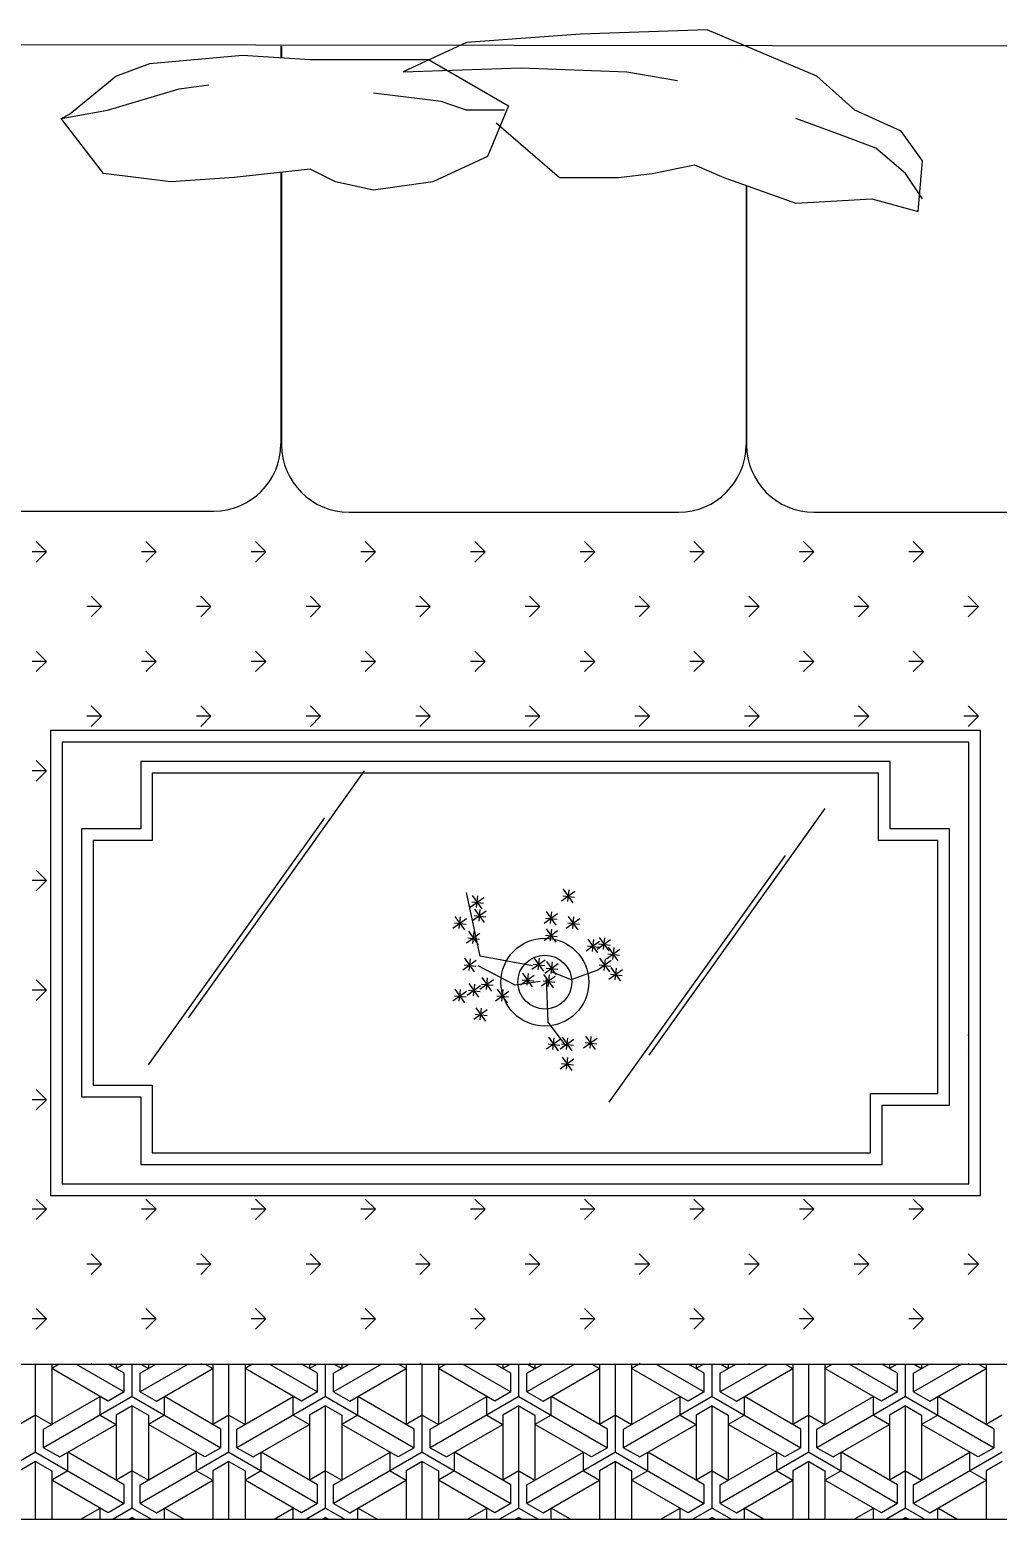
# Model space of a CAD drawing. Header units: millimetres. Extents: x -30782 to 40110, y 35885 to 73818.
# Drawn here: x 1928 to 3177, y 64124 to 66046 of the extents above; entities that cross this region are included whole.
import ezdxf

# ---------------------------------------------------------------- set-up
doc = ezdxf.new("R2010")
doc.units = ezdxf.units.MM

# ---------------------------------------------------------------- blocks, each defined once
blk = doc.blocks.new('A$C393F390B')
for p, q in [((1089.9, 1903.2), (2770.4, 1901)), ((1869.5, 1905.7), (1787.8, 1867.6)), ((2016.6, 1916.6), (1869.5, 1905.7)), ((2180, 1922.1), (2016.6, 1916.6)), ((2321.6, 1862.1), (2180, 1922.1)), ((1461, 1878.5), (1580.8, 1889.4)), ((1580.8, 1889.4), (1668, 1883.9)), ((1630.3, 1900.9), (1630.3, 1886.3)), ((1631.1, 1900.9), (1631.1, 1886.2)), ((1668, 1883.9), (1820.5, 1883.9)), ((1820.5, 1883.9), (1885.9, 1845.8)), ((2230.3, 1900.9), (2230.3, 1900.8)), ((1417.4, 1862.1), (1461, 1878.5)), ((1787.8, 1867.6), (1940.3, 1873)), ((1940.3, 1873), (2076.5, 1867.6)), ((2076.5, 1867.6), (2141.9, 1856.7)), ((2219.9, 1880), (2219.9, 1879.9)), ((1357.5, 1813), (1417.4, 1862.1)), ((1406.5, 1818.5), (1499.1, 1845.8)), ((1499.1, 1845.8), (1537.3, 1851.2)), ((1885.9, 1845.8), (1924, 1823.9)), ((2370.6, 1818.5), (2321.6, 1862.1)), ((1836.8, 1829.4), (1749.7, 1840.3)), ((1869.5, 1818.5), (1836.8, 1829.4)), ((1346.6, 1807.6), (1406.5, 1818.5)), ((1346.6, 1807.6), (1357.5, 1813)), ((1401.1, 1736.7), (1346.6, 1807.6)), ((1918.5, 1818.5), (1869.5, 1818.5)), ((1924, 1823.9), (1896.8, 1758.5)), ((2354.3, 1785.8), (2294.4, 1807.6)), ((2430.6, 1791.2), (2370.6, 1818.5)), ((1907.7, 1802.1), (1989.4, 1731.3)), ((2457.8, 1753.1), (2430.6, 1791.2)), ((2397.9, 1769.4), (2354.3, 1785.8)), ((2436, 1736.7), (2397.9, 1769.4)), ((1896.8, 1758.5), (1826, 1725.8)), ((2452.4, 1687.6), (2457.8, 1753.1)), ((1488.2, 1725.8), (1401.1, 1736.7)), ((1569.9, 1731.3), (1488.2, 1725.8)), ((1668, 1742.2), (1569.9, 1731.3)), ((1630.3, 1738), (1630.3, 1387.9)), ((1631.1, 1738), (1631.1, 1386.6)), ((1700.7, 1725.8), (1668, 1742.2)), ((1989.4, 1731.3), (2065.6, 1731.3)), ((2065.6, 1731.3), (2109.2, 1736.7)), ((2109.2, 1736.7), (2163.7, 1747.6)), ((2163.7, 1747.6), (2201.8, 1731.3)), ((2201.8, 1731.3), (2294.4, 1698.5)), ((2457.8, 1704), (2436, 1736.7)), ((1749.7, 1714.9), (1700.7, 1725.8)), ((1826, 1725.8), (1749.7, 1714.9)), ((2230.3, 1721.2), (2230.3, 1386.6)), ((2230.9, 1721), (2230.9, 1386.6)), ((2294.4, 1698.5), (2392.4, 1704)), ((2392.4, 1704), (2452.4, 1687.6)), ((1117.3, 1300.9), (1543.3, 1300.9)), ((1718.1, 1299.6), (2143.3, 1299.6)), ((2317.9, 1299.6), (2743.3, 1299.6)), ((1327.9, 1248.4), (1314.6, 1261.7)), ((1469.3, 1248.4), (1456, 1261.7)), ((1610.7, 1248.4), (1597.5, 1261.7)), ((1752.1, 1248.4), (1738.9, 1261.7)), ((1893.6, 1248.4), (1880.3, 1261.7)), ((2035, 1248.4), (2021.7, 1261.7)), ((2176.4, 1248.4), (2163.1, 1261.7)), ((2317.8, 1248.4), (2304.6, 1261.7)), ((2459.2, 1248.4), (2446, 1261.7)), ((1327.9, 1248.4), (1309.1, 1248.4)), ((1327.9, 1248.4), (1314.6, 1235.2)), ((1469.3, 1248.4), (1450.5, 1248.4)), ((1469.3, 1248.4), (1456, 1235.2)), ((1610.7, 1248.4), (1592, 1248.4)), ((1610.7, 1248.4), (1597.5, 1235.2)), ((1752.1, 1248.4), (1733.4, 1248.4)), ((1752.1, 1248.4), (1738.9, 1235.2)), ((1893.6, 1248.4), (1874.8, 1248.4)), ((1893.6, 1248.4), (1880.3, 1235.2)), ((2035, 1248.4), (2016.2, 1248.4)), ((2035, 1248.4), (2021.7, 1235.2)), ((2176.4, 1248.4), (2157.6, 1248.4)), ((2176.4, 1248.4), (2163.1, 1235.2)), ((2317.8, 1248.4), (2299.1, 1248.4)), ((2317.8, 1248.4), (2304.6, 1235.2)), ((2459.2, 1248.4), (2440.5, 1248.4)), ((2459.2, 1248.4), (2446, 1235.2)), ((1398.6, 1177.7), (1379.8, 1177.7)), ((1398.6, 1177.7), (1385.3, 1191)), ((1398.6, 1177.7), (1385.3, 1164.5)), ((1540, 1177.7), (1521.3, 1177.7)), ((1540, 1177.7), (1526.7, 1191)), ((1540, 1177.7), (1526.7, 1164.5)), ((1681.4, 1177.7), (1662.7, 1177.7)), ((1681.4, 1177.7), (1668.2, 1191)), ((1681.4, 1177.7), (1668.2, 1164.5)), ((1822.8, 1177.7), (1804.1, 1177.7)), ((1822.8, 1177.7), (1809.6, 1191)), ((1822.8, 1177.7), (1809.6, 1164.5)), ((1964.3, 1177.7), (1945.5, 1177.7)), ((1964.3, 1177.7), (1951, 1191)), ((1964.3, 1177.7), (1951, 1164.5)), ((2105.7, 1177.7), (2086.9, 1177.7)), ((2105.7, 1177.7), (2092.4, 1191)), ((2105.7, 1177.7), (2092.4, 1164.5)), ((2247.1, 1177.7), (2228.4, 1177.7)), ((2247.1, 1177.7), (2233.9, 1191)), ((2247.1, 1177.7), (2233.9, 1164.5)), ((2388.5, 1177.7), (2369.8, 1177.7)), ((2388.5, 1177.7), (2375.3, 1191)), ((2388.5, 1177.7), (2375.3, 1164.5)), ((2530, 1177.7), (2511.2, 1177.7)), ((2530, 1177.7), (2516.7, 1191)), ((2530, 1177.7), (2516.7, 1164.5)), ((1327.9, 1107), (1314.6, 1120.3)), ((1469.3, 1107), (1456, 1120.3)), ((1610.7, 1107), (1597.5, 1120.3)), ((1752.1, 1107), (1738.9, 1120.3)), ((1893.6, 1107), (1880.3, 1120.3)), ((2035, 1107), (2021.7, 1120.3)), ((2176.4, 1107), (2163.1, 1120.3)), ((2317.8, 1107), (2304.6, 1120.3)), ((2459.2, 1107), (2446, 1120.3)), ((1327.9, 1107), (1309.1, 1107)), ((1327.9, 1107), (1314.6, 1093.8)), ((1469.3, 1107), (1450.5, 1107)), ((1469.3, 1107), (1456, 1093.8)), ((1610.7, 1107), (1592, 1107)), ((1610.7, 1107), (1597.5, 1093.8)), ((1752.1, 1107), (1733.4, 1107)), ((1752.1, 1107), (1738.9, 1093.8)), ((1893.6, 1107), (1874.8, 1107)), ((1893.6, 1107), (1880.3, 1093.8)), ((2035, 1107), (2016.2, 1107)), ((2035, 1107), (2021.7, 1093.8)), ((2176.4, 1107), (2157.6, 1107)), ((2176.4, 1107), (2163.1, 1093.8)), ((2317.8, 1107), (2299.1, 1107)), ((2317.8, 1107), (2304.6, 1093.8)), ((2459.2, 1107), (2440.5, 1107)), ((2459.2, 1107), (2446, 1093.8)), ((1398.6, 1036.3), (1385.3, 1049.6)), ((1540, 1036.3), (1526.7, 1049.6)), ((1681.4, 1036.3), (1668.2, 1049.6)), ((1822.8, 1036.3), (1809.6, 1049.6)), ((1964.3, 1036.3), (1951, 1049.6)), ((2105.7, 1036.3), (2092.4, 1049.6)), ((2247.1, 1036.3), (2233.9, 1049.6)), ((2388.5, 1036.3), (2375.3, 1049.6)), ((2530, 1036.3), (2516.7, 1049.6)), ((1398.6, 1036.3), (1379.8, 1036.3)), ((1398.6, 1036.3), (1385.3, 1023.1)), ((1540, 1036.3), (1521.3, 1036.3)), ((1540, 1036.3), (1526.7, 1023.1)), ((1681.4, 1036.3), (1662.7, 1036.3)), ((1681.4, 1036.3), (1668.2, 1023.1)), ((1822.8, 1036.3), (1804.1, 1036.3)), ((1822.8, 1036.3), (1809.6, 1023.1)), ((1964.3, 1036.3), (1945.5, 1036.3)), ((1964.3, 1036.3), (1951, 1023.1)), ((2105.7, 1036.3), (2086.9, 1036.3)), ((2105.7, 1036.3), (2092.4, 1023.1)), ((2247.1, 1036.3), (2228.4, 1036.3)), ((2247.1, 1036.3), (2233.9, 1023.1)), ((2388.5, 1036.3), (2369.8, 1036.3)), ((2388.5, 1036.3), (2375.3, 1023.1)), ((2530, 1036.3), (2511.2, 1036.3)), ((2530, 1036.3), (2516.7, 1023.1)), ((2532.8, 1017.9), (1332.8, 1017.9)), ((1332.8, 1017.9), (1332.8, 417.9)), ((2517.8, 1002.9), (1347.8, 1002.9)), ((1347.8, 1002.9), (1347.8, 432.9)), ((2517.8, 432.9), (2517.8, 1002.9)), ((2532.8, 417.9), (2532.8, 1017.9)), ((1327.9, 965.6), (1309.1, 965.6)), ((1327.9, 965.6), (1314.6, 978.9)), ((1327.9, 965.6), (1314.6, 952.3)), ((2416.3, 977.9), (1449.3, 977.9)), ((1449.3, 977.9), (1449.3, 890.9)), ((2401.3, 962.9), (1464.3, 962.9)), ((1464.3, 962.9), (1464.3, 875.9)), ((1510.8, 647.2), (1738.2, 965.9)), ((2401.3, 875.9), (2401.3, 962.9)), ((2416.3, 890.9), (2416.3, 977.9)), ((1459.3, 586.5), (1686.7, 905.2)), ((2105.1, 598.7), (2332.5, 917.3)), ((1449.3, 890.9), (1372.8, 890.9)), ((1372.8, 890.9), (1372.8, 544.9)), ((2492.8, 890.9), (2416.3, 890.9)), ((2492.8, 534.4), (2492.8, 890.9)), ((1464.3, 875.9), (1387.8, 875.9)), ((1387.8, 875.9), (1387.8, 559.9)), ((2477.8, 875.9), (2401.3, 875.9)), ((2477.8, 549.4), (2477.8, 875.9)), ((2053.6, 538), (2281, 856.6)), ((1327.9, 824.2), (1314.6, 837.4)), ((1327.9, 824.2), (1309.1, 824.2)), ((1327.9, 824.2), (1314.6, 810.9)), ((1887.3, 726.5), (1869.8, 808.9)), ((1992, 797.9), (2009.5, 810.4)), ((1994.5, 812.9), (2007, 795.4)), ((2000.3, 797.3), (2001.9, 812.4)), ((1874.3, 790), (1891.8, 802.5)), ((1876.3, 796.5), (1891.4, 794.9)), ((1876.8, 805), (1889.3, 787.5)), ((1882.6, 789.3), (1884.2, 804.4)), ((1994, 804.4), (2009.1, 802.8)), ((1852, 762.9), (1869.5, 775.4)), ((1854, 769.4), (1869.1, 767.8)), ((1854.5, 777.9), (1867, 760.4)), ((1860.3, 762.2), (1861.9, 777.4)), ((1877.5, 772.4), (1894.9, 784.9)), ((1879.4, 779), (1894.5, 777.4)), ((1880, 787.4), (1892.4, 769.9)), ((1885.8, 771.8), (1887.4, 786.9)), ((1969.7, 769.3), (1987.2, 781.8)), ((1971.7, 775.8), (1986.8, 774.2)), ((1972.2, 784.3), (1984.7, 766.8)), ((1978.1, 768.6), (1979.7, 783.7)), ((1998.4, 762.9), (2015.8, 775.4)), ((2000.3, 769.4), (2015.4, 767.8)), ((2000.9, 777.9), (2013.3, 760.4)), ((2006.7, 762.2), (2008.3, 777.4)), ((1869.5, 743.8), (1887, 756.3)), ((1871.5, 750.3), (1886.6, 748.7)), ((1872, 758.8), (1884.5, 741.3)), ((1877.8, 743.1), (1879.4, 758.3)), ((1969.7, 747), (1987.2, 759.5)), ((1971.7, 753.5), (1986.8, 751.9)), ((1972.2, 762), (1984.7, 744.5)), ((1978.1, 746.3), (1979.7, 761.4)), ((2040.6, 750.8), (2053.1, 733.3)), ((2046.5, 735.2), (2048.1, 750.3)), ((2023.8, 733.4), (2041.3, 745.9)), ((2025.8, 740), (2040.9, 738.4)), ((2026.3, 748.4), (2038.8, 730.9)), ((2032.1, 732.8), (2033.7, 747.9)), ((2038.1, 735.8), (2055.6, 748.3)), ((2040.1, 742.3), (2055.2, 740.7)), ((2050.1, 723.1), (2067.5, 735.6)), ((2052.6, 738.1), (2065, 720.6)), ((2058.4, 722.4), (2060, 737.6)), ((1864.7, 708.8), (1882.2, 721.3)), ((1866.7, 715.3), (1881.8, 713.7)), ((1867.2, 723.8), (1879.7, 706.3)), ((1873.1, 708.1), (1874.7, 723.2)), ((1932.2, 689), (1884.8, 714)), ((1954.7, 714), (1887.3, 726.5)), ((1953.8, 709.6), (1971.3, 722)), ((1955.8, 716.1), (1970.9, 714.5)), ((1956.3, 724.5), (1968.8, 707.1)), ((1962.2, 708.9), (1963.7, 724)), ((1970.5, 704.8), (1988, 717.3)), ((1972.5, 711.3), (1987.6, 709.7)), ((1973, 719.8), (1985.5, 702.3)), ((1978.9, 704.1), (1980.4, 719.3)), ((2038.9, 708.8), (2056.4, 721.3)), ((2040.9, 715.3), (2056, 713.7)), ((2041.4, 723.8), (2053.9, 706.3)), ((2047.3, 708.1), (2048.9, 723.2)), ((2052, 729.6), (2067.1, 728)), ((2055.7, 711.8), (2068.2, 694.3)), ((2061.6, 696.2), (2063.2, 711.3)), ((1327.9, 682.8), (1314.6, 696)), ((1887, 684.1), (1904.5, 696.6)), ((1889.5, 699.1), (1902, 681.6)), ((1895.3, 683.4), (1896.9, 698.6)), ((1964.7, 694), (1932.2, 689)), ((1939.5, 689.7), (1957, 702.1)), ((1941.5, 696.2), (1956.6, 694.6)), ((1942, 704.6), (1954.5, 687.2)), ((1947.8, 689), (1949.4, 704.1)), ((1966.5, 688.1), (1984, 700.6)), ((1968.5, 694.6), (1983.6, 693)), ((1969, 703.1), (1981.5, 685.6)), ((1972.2, 699), (1974.7, 641.6)), ((1974.9, 687.4), (1976.5, 702.5)), ((1979.7, 706.5), (2004.6, 696.5)), ((2004.6, 696.5), (2039.6, 709)), ((2053.2, 696.8), (2070.7, 709.3)), ((2055.2, 703.3), (2070.3, 701.7)), ((1327.9, 682.8), (1309.1, 682.8)), ((1327.9, 682.8), (1314.6, 669.5)), ((1852, 669), (1869.5, 681.5)), ((1854, 675.5), (1869.1, 673.9)), ((1854.5, 683.9), (1867, 666.5)), ((1860.3, 668.3), (1861.9, 683.4)), ((1870.3, 676.1), (1887.8, 688.6)), ((1872.3, 682.6), (1887.4, 681)), ((1872.8, 691.1), (1885.3, 673.6)), ((1878.6, 675.5), (1880.2, 690.6)), ((1889, 690.6), (1904.1, 689)), ((1906.9, 669), (1924.4, 681.5)), ((1908.9, 675.5), (1924, 673.9)), ((1909.4, 683.9), (1921.9, 666.5)), ((1915.2, 668.3), (1916.8, 683.4)), ((1879.1, 645.1), (1896.5, 657.6)), ((1881.6, 660.1), (1894, 642.6)), ((1887.4, 644.4), (1889, 659.5)), ((1881, 651.6), (1896.1, 650)), ((1974.7, 641.6), (1997.1, 611.6)), ((1972.9, 606.9), (1990.4, 619.4)), ((1975.4, 621.9), (1987.9, 604.4)), ((1981.2, 606.2), (1982.8, 621.3)), ((1990.4, 606.9), (2007.9, 619.4)), ((1992.9, 621.9), (2005.4, 604.4)), ((1998.7, 606.2), (2000.3, 621.3)), ((2020.6, 608.5), (2038.1, 620.9)), ((2023.1, 623.4), (2035.6, 606)), ((2029, 607.8), (2030.6, 622.9)), ((2517.8, 624.2), (2516.7, 625.3)), ((1974.9, 613.4), (1990, 611.8)), ((1992.4, 613.4), (2007.5, 611.8)), ((1992.9, 596.4), (2005.4, 578.9)), ((1998.7, 580.7), (2000.3, 595.9)), ((2022.6, 615), (2037.7, 613.4)), ((2517.8, 599.9), (2516.7, 598.8)), ((1990.4, 581.4), (2007.9, 593.9)), ((1992.4, 587.9), (2007.5, 586.3)), ((1387.8, 559.9), (1464.3, 559.9)), ((1464.3, 559.9), (1464.3, 472.9)), ((1327.9, 541.3), (1309.1, 541.3)), ((1327.9, 541.3), (1314.6, 554.6)), ((1327.9, 541.3), (1314.6, 528.1)), ((1372.8, 544.9), (1449.3, 544.9)), ((1449.3, 544.9), (1449.3, 457.9)), ((2390.7, 549.4), (2477.8, 549.4)), ((2390.7, 472.9), (2390.7, 549.4)), ((2405.7, 534.4), (2492.8, 534.4)), ((2405.7, 457.9), (2405.7, 534.4)), ((1464.3, 472.9), (2390.7, 472.9)), ((1449.3, 457.9), (2405.7, 457.9)), ((1347.8, 432.9), (2517.8, 432.9)), ((1327.9, 399.9), (1314.6, 413.2)), ((1332.8, 417.9), (2532.8, 417.9)), ((1469.3, 399.9), (1456, 413.2)), ((1610.7, 399.9), (1597.5, 413.2)), ((1752.1, 399.9), (1738.9, 413.2)), ((1893.6, 399.9), (1880.3, 413.2)), ((2035, 399.9), (2021.7, 413.2)), ((2176.4, 399.9), (2163.1, 413.2)), ((2317.8, 399.9), (2304.6, 413.2)), ((2459.2, 399.9), (2446, 413.2)), ((1327.9, 399.9), (1309.1, 399.9)), ((1327.9, 399.9), (1314.6, 386.7)), ((1469.3, 399.9), (1450.5, 399.9)), ((1469.3, 399.9), (1456, 386.7)), ((1610.7, 399.9), (1592, 399.9)), ((1610.7, 399.9), (1597.5, 386.7)), ((1752.1, 399.9), (1733.4, 399.9)), ((1752.1, 399.9), (1738.9, 386.7)), ((1893.6, 399.9), (1874.8, 399.9)), ((1893.6, 399.9), (1880.3, 386.7)), ((2035, 399.9), (2016.2, 399.9)), ((2035, 399.9), (2021.7, 386.7)), ((2176.4, 399.9), (2157.6, 399.9)), ((2176.4, 399.9), (2163.1, 386.7)), ((2317.8, 399.9), (2299.1, 399.9)), ((2317.8, 399.9), (2304.6, 386.7)), ((2459.2, 399.9), (2440.5, 399.9)), ((2459.2, 399.9), (2446, 386.7)), ((1398.6, 329.2), (1379.8, 329.2)), ((1398.6, 329.2), (1385.3, 342.5)), ((1398.6, 329.2), (1385.3, 315.9)), ((1540, 329.2), (1521.3, 329.2)), ((1540, 329.2), (1526.7, 342.5)), ((1540, 329.2), (1526.7, 315.9)), ((1681.4, 329.2), (1662.7, 329.2)), ((1681.4, 329.2), (1668.2, 342.5)), ((1681.4, 329.2), (1668.2, 315.9)), ((1822.8, 329.2), (1804.1, 329.2)), ((1822.8, 329.2), (1809.6, 342.5)), ((1822.8, 329.2), (1809.6, 315.9)), ((1964.3, 329.2), (1945.5, 329.2)), ((1964.3, 329.2), (1951, 342.5)), ((1964.3, 329.2), (1951, 315.9)), ((2105.7, 329.2), (2086.9, 329.2)), ((2105.7, 329.2), (2092.4, 342.5)), ((2105.7, 329.2), (2092.4, 315.9)), ((2247.1, 329.2), (2228.4, 329.2)), ((2247.1, 329.2), (2233.9, 342.5)), ((2247.1, 329.2), (2233.9, 315.9)), ((2388.5, 329.2), (2369.8, 329.2)), ((2388.5, 329.2), (2375.3, 342.5)), ((2388.5, 329.2), (2375.3, 315.9)), ((2530, 329.2), (2511.2, 329.2)), ((2530, 329.2), (2516.7, 342.5)), ((2530, 329.2), (2516.7, 315.9)), ((1327.9, 258.5), (1314.6, 271.8)), ((1469.3, 258.5), (1456, 271.8)), ((1610.7, 258.5), (1597.5, 271.8)), ((1752.1, 258.5), (1738.9, 271.8)), ((1893.6, 258.5), (1880.3, 271.8)), ((2035, 258.5), (2021.7, 271.8)), ((2176.4, 258.5), (2163.1, 271.8)), ((2317.8, 258.5), (2304.6, 271.8)), ((2459.2, 258.5), (2446, 271.8)), ((1327.9, 258.5), (1309.1, 258.5)), ((1327.9, 258.5), (1314.6, 245.2)), ((1469.3, 258.5), (1450.5, 258.5)), ((1469.3, 258.5), (1456, 245.2)), ((1610.7, 258.5), (1592, 258.5)), ((1610.7, 258.5), (1597.5, 245.2)), ((1752.1, 258.5), (1733.4, 258.5)), ((1752.1, 258.5), (1738.9, 245.2)), ((1893.6, 258.5), (1874.8, 258.5)), ((1893.6, 258.5), (1880.3, 245.2)), ((2035, 258.5), (2016.2, 258.5)), ((2035, 258.5), (2021.7, 245.2)), ((2176.4, 258.5), (2157.6, 258.5)), ((2176.4, 258.5), (2163.1, 245.2)), ((2317.8, 258.5), (2299.1, 258.5)), ((2317.8, 258.5), (2304.6, 245.2)), ((2459.2, 258.5), (2440.5, 258.5)), ((2459.2, 258.5), (2446, 245.2)), ((694.7, 200), (3155.4, 200)), ((1313.7, 86.3), (1313.7, 200)), ((1334.5, 200), (1334.5, 122.3)), ((1344.3, 200), (1334.5, 194.3)), ((1407.2, 152.3), (1334.5, 194.3)), ((1366.2, 200), (1428, 164.3)), ((1386.4, 200), (1385.3, 201)), ((1428, 188.3), (1407.8, 200)), ((1417.6, 200), (1417.6, 194.3)), ((1427.5, 200), (1417.6, 194.3)), ((1438.4, 158.3), (1438.4, 200)), ((1448.8, 188.3), (1469, 200)), ((1510.6, 200), (1448.8, 164.3)), ((1449.3, 200), (1459.2, 194.3)), ((1459.2, 200), (1459.2, 194.3)), ((1469.6, 152.3), (1542.3, 194.3)), ((1527.8, 200), (1526.7, 201)), ((1532.5, 200), (1542.3, 194.3)), ((1542.3, 200), (1542.3, 122.3)), ((1563.1, 86.3), (1563.1, 200)), ((1583.9, 200), (1583.9, 122.3)), ((1593.7, 200), (1583.9, 194.3)), ((1656.6, 152.3), (1583.9, 194.3)), ((1615.6, 200), (1677.4, 164.3)), ((1677.4, 188.3), (1657.2, 200)), ((1667, 200), (1667, 194.3)), ((1676.9, 200), (1667, 194.3)), ((1669.2, 200), (1668.2, 201)), ((1687.8, 158.3), (1687.8, 200)), ((1698.2, 188.3), (1718.4, 200)), ((1760, 200), (1698.2, 164.3)), ((1698.8, 200), (1708.6, 194.3)), ((1708.6, 200), (1708.6, 194.3)), ((1719, 152.3), (1791.7, 194.3)), ((1781.9, 200), (1791.7, 194.3)), ((1791.7, 200), (1791.7, 122.3)), ((1810.6, 200), (1809.6, 201)), ((1812.5, 86.3), (1812.5, 200)), ((1833.3, 200), (1833.3, 122.3)), ((1843.1, 200), (1833.3, 194.3)), ((1906.1, 152.3), (1833.3, 194.3)), ((1865, 200), (1926.8, 164.3)), ((1926.8, 188.3), (1906.6, 200)), ((1916.4, 200), (1916.4, 194.3)), ((1926.3, 200), (1916.4, 194.3)), ((1937.2, 158.3), (1937.2, 200)), ((1947.6, 188.3), (1967.9, 200)), ((2009.4, 200), (1947.6, 164.3)), ((1948.2, 200), (1958, 194.3)), ((1952, 200), (1951, 201)), ((1958, 200), (1958, 194.3)), ((1968.4, 152.3), (2041.2, 194.3)), ((2031.3, 200), (2041.2, 194.3)), ((2041.2, 200), (2041.2, 122.3)), ((2061.9, 86.3), (2061.9, 200)), ((2082.7, 200), (2082.7, 122.3)), ((2092.6, 200), (2082.7, 194.3)), ((2155.5, 152.3), (2082.7, 194.3)), ((2093.5, 200), (2092.4, 201)), ((2114.5, 200), (2176.3, 164.3)), ((2176.3, 188.3), (2156, 200)), ((2165.9, 200), (2165.9, 194.3)), ((2175.7, 200), (2165.9, 194.3)), ((2186.6, 158.3), (2186.6, 200)), ((2197, 188.3), (2217.3, 200)), ((2258.8, 200), (2197, 164.3)), ((2197.6, 200), (2207.4, 194.3)), ((2207.4, 200), (2207.4, 194.3)), ((2217.8, 152.3), (2290.6, 194.3)), ((2234.9, 200), (2233.9, 201)), ((2280.7, 200), (2290.6, 194.3)), ((2290.6, 200), (2290.6, 122.3)), ((2311.4, 86.3), (2311.4, 200)), ((2332.1, 200), (2332.1, 122.3)), ((2342, 200), (2332.1, 194.3)), ((2404.9, 152.3), (2332.1, 194.3)), ((2363.9, 200), (2425.7, 164.3)), ((2376.3, 200), (2375.3, 201)), ((2425.7, 188.3), (2405.4, 200)), ((2415.3, 200), (2415.3, 194.3)), ((2425.1, 200), (2415.3, 194.3)), ((2436.1, 158.3), (2436.1, 200)), ((2446.5, 188.3), (2466.7, 200)), ((2508.3, 200), (2446.5, 164.3)), ((2447, 200), (2456.8, 194.3)), ((2456.8, 200), (2456.8, 194.3)), ((2467.2, 152.3), (2540, 194.3)), ((2517.7, 200), (2516.7, 201)), ((2530.1, 200), (2540, 194.3)), ((2540, 200), (2540, 122.3)), ((1428, 164.3), (1428, 188.3)), ((1448.8, 164.3), (1448.8, 188.3)), ((1677.4, 164.3), (1677.4, 188.3)), ((1698.2, 164.3), (1698.2, 188.3)), ((1926.8, 164.3), (1926.8, 188.3)), ((1947.6, 164.3), (1947.6, 188.3)), ((2176.3, 164.3), (2176.3, 188.3)), ((2197, 164.3), (2197, 188.3)), ((2425.7, 164.3), (2425.7, 188.3)), ((2446.5, 164.3), (2446.5, 188.3)), ((1324.1, 116.3), (1396.8, 158.3)), ((1438.4, 158.3), (1324.1, 92.3)), ((1396.8, 134.3), (1396.8, 158.3)), ((1428, 164.3), (1407.2, 152.3)), ((1438.4, 158.3), (1552.7, 92.3)), ((1448.8, 164.3), (1469.6, 152.3)), ((1552.7, 116.3), (1480, 158.3)), ((1480, 134.3), (1480, 158.3)), ((1573.5, 116.3), (1646.2, 158.3)), ((1687.8, 158.3), (1573.5, 92.3)), ((1646.2, 134.3), (1646.2, 158.3)), ((1677.4, 164.3), (1656.6, 152.3)), ((1687.8, 158.3), (1802.1, 92.3)), ((1698.2, 164.3), (1719, 152.3)), ((1802.1, 116.3), (1729.4, 158.3)), ((1729.4, 134.3), (1729.4, 158.3)), ((1822.9, 116.3), (1895.7, 158.3)), ((1937.2, 158.3), (1822.9, 92.3)), ((1895.7, 134.3), (1895.7, 158.3)), ((1926.8, 164.3), (1906.1, 152.3)), ((1937.2, 158.3), (2051.5, 92.3)), ((1947.6, 164.3), (1968.4, 152.3)), ((2051.5, 116.3), (1978.8, 158.3)), ((1978.8, 134.3), (1978.8, 158.3)), ((2072.3, 116.3), (2145.1, 158.3)), ((2186.6, 158.3), (2072.3, 92.3)), ((2145.1, 134.3), (2145.1, 158.3)), ((2176.3, 164.3), (2155.5, 152.3)), ((2186.6, 158.3), (2301, 92.3)), ((2197, 164.3), (2217.8, 152.3)), ((2301, 116.3), (2228.2, 158.3)), ((2228.2, 134.3), (2228.2, 158.3)), ((2321.7, 116.3), (2394.5, 158.3)), ((2436.1, 158.3), (2321.7, 92.3)), ((2394.5, 134.3), (2394.5, 158.3)), ((2425.7, 164.3), (2404.9, 152.3)), ((2436.1, 158.3), (2550.4, 92.3)), ((2446.5, 164.3), (2467.2, 152.3)), ((2550.4, 116.3), (2477.6, 158.3)), ((2477.6, 134.3), (2477.6, 158.3)), ((1438.4, 146.3), (1417.6, 134.3)), ((1438.4, 146.3), (1459.2, 134.3)), ((1438.4, 14.3), (1438.4, 146.3)), ((1687.8, 146.3), (1667, 134.3)), ((1687.8, 146.3), (1708.6, 134.3)), ((1687.8, 14.3), (1687.8, 146.3)), ((1937.2, 146.3), (1916.4, 134.3)), ((1937.2, 146.3), (1958, 134.3)), ((1937.2, 14.3), (1937.2, 146.3)), ((2186.6, 146.3), (2165.9, 134.3)), ((2186.6, 146.3), (2207.4, 134.3)), ((2186.6, 14.3), (2186.6, 146.3)), ((2436.1, 146.3), (2415.3, 134.3)), ((2436.1, 146.3), (2456.8, 134.3)), ((2436.1, 14.3), (2436.1, 146.3)), ((1313.7, 134.3), (1292.9, 122.3)), ((1313.7, 134.3), (1334.5, 122.3)), ((1324.1, 92.3), (1324.1, 116.3)), ((1344.9, 80.3), (1417.6, 122.3)), ((1396.8, 134.3), (1417.6, 122.3)), ((1417.6, 134.3), (1417.6, 50.3)), ((1459.2, 134.3), (1459.2, 50.3)), ((1480, 134.3), (1459.2, 122.3)), ((1531.9, 80.3), (1459.2, 122.3)), ((1563.1, 134.3), (1542.3, 122.3)), ((1552.7, 92.3), (1552.7, 116.3)), ((1563.1, 134.3), (1583.9, 122.3)), ((1573.5, 92.3), (1573.5, 116.3)), ((1594.3, 80.3), (1667, 122.3)), ((1646.2, 134.3), (1667, 122.3)), ((1667, 134.3), (1667, 50.3)), ((1708.6, 134.3), (1708.6, 50.3)), ((1729.4, 134.3), (1708.6, 122.3)), ((1781.3, 80.3), (1708.6, 122.3)), ((1812.5, 134.3), (1791.7, 122.3)), ((1802.1, 92.3), (1802.1, 116.3)), ((1812.5, 134.3), (1833.3, 122.3)), ((1822.9, 92.3), (1822.9, 116.3)), ((1843.7, 80.3), (1916.4, 122.3)), ((1895.7, 134.3), (1916.4, 122.3)), ((1916.4, 134.3), (1916.4, 50.3)), ((1958, 134.3), (1958, 50.3)), ((1978.8, 134.3), (1958, 122.3)), ((2030.8, 80.3), (1958, 122.3)), ((2061.9, 134.3), (2041.2, 122.3)), ((2051.5, 92.3), (2051.5, 116.3)), ((2061.9, 134.3), (2082.7, 122.3)), ((2072.3, 92.3), (2072.3, 116.3)), ((2093.1, 80.3), (2165.9, 122.3)), ((2145.1, 134.3), (2165.9, 122.3)), ((2165.9, 134.3), (2165.9, 50.3)), ((2207.4, 134.3), (2207.4, 50.3)), ((2228.2, 134.3), (2207.4, 122.3)), ((2280.2, 80.3), (2207.4, 122.3)), ((2311.4, 134.3), (2290.6, 122.3)), ((2301, 92.3), (2301, 116.3)), ((2311.4, 134.3), (2332.1, 122.3)), ((2321.7, 92.3), (2321.7, 116.3)), ((2342.5, 80.3), (2415.3, 122.3)), ((2394.5, 134.3), (2415.3, 122.3)), ((2415.3, 134.3), (2415.3, 50.3)), ((2456.8, 134.3), (2456.8, 50.3)), ((2477.6, 134.3), (2456.8, 122.3)), ((2529.6, 80.3), (2456.8, 122.3)), ((2560.8, 134.3), (2540, 122.3)), ((2550.4, 92.3), (2550.4, 116.3)), ((1313.7, 86.3), (1199.4, 20.3)), ((1313.7, 86.3), (1428, 20.3)), ((1324.1, 92.3), (1344.9, 80.3)), ((1428, 44.3), (1355.3, 86.3)), ((1355.3, 62.3), (1355.3, 86.3)), ((1448.8, 44.3), (1521.5, 86.3)), ((1563.1, 86.3), (1448.8, 20.3)), ((1521.5, 62.3), (1521.5, 86.3)), ((1552.7, 92.3), (1531.9, 80.3)), ((1563.1, 86.3), (1677.4, 20.3)), ((1573.5, 92.3), (1594.3, 80.3)), ((1677.4, 44.3), (1604.7, 86.3)), ((1604.7, 62.3), (1604.7, 86.3)), ((1698.2, 44.3), (1771, 86.3)), ((1812.5, 86.3), (1698.2, 20.3)), ((1771, 62.3), (1771, 86.3)), ((1802.1, 92.3), (1781.3, 80.3)), ((1812.5, 86.3), (1926.8, 20.3)), ((1822.9, 92.3), (1843.7, 80.3)), ((1926.8, 44.3), (1854.1, 86.3)), ((1854.1, 62.3), (1854.1, 86.3)), ((1947.6, 44.3), (2020.4, 86.3)), ((2061.9, 86.3), (1947.6, 20.3)), ((2020.4, 62.3), (2020.4, 86.3)), ((2051.5, 92.3), (2030.8, 80.3)), ((2061.9, 86.3), (2176.3, 20.3)), ((2072.3, 92.3), (2093.1, 80.3)), ((2176.3, 44.3), (2103.5, 86.3)), ((2103.5, 62.3), (2103.5, 86.3)), ((2197, 44.3), (2269.8, 86.3)), ((2311.4, 86.3), (2197, 20.3)), ((2269.8, 62.3), (2269.8, 86.3)), ((2301, 92.3), (2280.2, 80.3)), ((2311.4, 86.3), (2425.7, 20.3)), ((2321.7, 92.3), (2342.5, 80.3)), ((2425.7, 44.3), (2352.9, 86.3)), ((2352.9, 62.3), (2352.9, 86.3)), ((2446.5, 44.3), (2519.2, 86.3)), ((2560.8, 86.3), (2446.5, 20.3)), ((2519.2, 62.3), (2519.2, 86.3)), ((2550.4, 92.3), (2529.6, 80.3)), ((1313.7, 74.3), (1292.9, 62.3)), ((1313.7, 74.3), (1334.5, 62.3)), ((1313.7, 0), (1313.7, 74.3)), ((1334.5, 62.3), (1334.5, 0)), ((1355.3, 62.3), (1334.5, 50.3)), ((1438.4, 62.3), (1417.6, 50.3)), ((1438.4, 62.3), (1459.2, 50.3)), ((1521.5, 62.3), (1542.3, 50.3)), ((1563.1, 74.3), (1542.3, 62.3)), ((1542.3, 62.3), (1542.3, 0)), ((1563.1, 74.3), (1583.9, 62.3)), ((1563.1, 0), (1563.1, 74.3)), ((1583.9, 62.3), (1583.9, 0)), ((1604.7, 62.3), (1583.9, 50.3)), ((1687.8, 62.3), (1667, 50.3)), ((1687.8, 62.3), (1708.6, 50.3)), ((1771, 62.3), (1791.7, 50.3)), ((1812.5, 74.3), (1791.7, 62.3)), ((1791.7, 62.3), (1791.7, 0)), ((1812.5, 74.3), (1833.3, 62.3)), ((1812.5, 0), (1812.5, 74.3)), ((1833.3, 62.3), (1833.3, 0)), ((1854.1, 62.3), (1833.3, 50.3)), ((1937.2, 62.3), (1916.4, 50.3)), ((1937.2, 62.3), (1958, 50.3)), ((2020.4, 62.3), (2041.2, 50.3)), ((2061.9, 74.3), (2041.2, 62.3)), ((2041.2, 62.3), (2041.2, 0)), ((2061.9, 74.3), (2082.7, 62.3)), ((2061.9, 0), (2061.9, 74.3)), ((2082.7, 62.3), (2082.7, 0)), ((2103.5, 62.3), (2082.7, 50.3)), ((2186.6, 62.3), (2165.9, 50.3)), ((2186.6, 62.3), (2207.4, 50.3)), ((2269.8, 62.3), (2290.6, 50.3)), ((2311.4, 74.3), (2290.6, 62.3)), ((2290.6, 62.3), (2290.6, 0)), ((2311.4, 74.3), (2332.1, 62.3)), ((2311.4, 0), (2311.4, 74.3)), ((2332.1, 62.3), (2332.1, 0)), ((2352.9, 62.3), (2332.1, 50.3)), ((2436.1, 62.3), (2415.3, 50.3)), ((2436.1, 62.3), (2456.8, 50.3)), ((2519.2, 62.3), (2540, 50.3)), ((2560.8, 74.3), (2540, 62.3)), ((2540, 62.3), (2540, 0)), ((1407.2, 8.3), (1334.5, 50.3)), ((1428, 20.3), (1428, 44.3)), ((1448.8, 20.3), (1448.8, 44.3)), ((1469.6, 8.3), (1542.3, 50.3)), ((1656.6, 8.3), (1583.9, 50.3)), ((1677.4, 20.3), (1677.4, 44.3)), ((1698.2, 20.3), (1698.2, 44.3)), ((1719, 8.3), (1791.7, 50.3)), ((1906.1, 8.3), (1833.3, 50.3)), ((1926.8, 20.3), (1926.8, 44.3)), ((1947.6, 20.3), (1947.6, 44.3)), ((1968.4, 8.3), (2041.2, 50.3)), ((2155.5, 8.3), (2082.7, 50.3)), ((2176.3, 20.3), (2176.3, 44.3)), ((2197, 20.3), (2197, 44.3)), ((2217.8, 8.3), (2290.6, 50.3)), ((2404.9, 8.3), (2332.1, 50.3)), ((2425.7, 20.3), (2425.7, 44.3)), ((2446.5, 20.3), (2446.5, 44.3)), ((2467.2, 8.3), (2540, 50.3)), ((1428, 20.3), (1407.2, 8.3)), ((1448.8, 20.3), (1469.6, 8.3)), ((1677.4, 20.3), (1656.6, 8.3)), ((1698.2, 20.3), (1719, 8.3)), ((1926.8, 20.3), (1906.1, 8.3)), ((1947.6, 20.3), (1968.4, 8.3)), ((2176.3, 20.3), (2155.5, 8.3)), ((2197, 20.3), (2217.8, 8.3)), ((2425.7, 20.3), (2404.9, 8.3)), ((2446.5, 20.3), (2467.2, 8.3)), ((1372, 0), (1396.8, 14.3)), ((1396.8, 0), (1396.8, 14.3)), ((1438.4, 14.3), (1413.6, 0)), ((1438.4, 2.3), (1434.4, 0)), ((1438.4, 14.3), (1463.2, 0)), ((1438.4, 2.3), (1442.4, 0)), ((1438.4, 0), (1438.4, 2.3)), ((1504.8, 0), (1480, 14.3)), ((1480, 0), (1480, 14.3)), ((1621.4, 0), (1646.2, 14.3)), ((1646.2, 0), (1646.2, 14.3)), ((1687.8, 14.3), (1663, 0)), ((1687.8, 2.3), (1683.8, 0)), ((1687.8, 14.3), (1712.6, 0)), ((1687.8, 2.3), (1691.8, 0)), ((1687.8, 0), (1687.8, 2.3)), ((1754.2, 0), (1729.4, 14.3)), ((1729.4, 0), (1729.4, 14.3)), ((1870.9, 0), (1895.7, 14.3)), ((1895.7, 0), (1895.7, 14.3)), ((1937.2, 14.3), (1912.4, 0)), ((1937.2, 2.3), (1933.2, 0)), ((1937.2, 14.3), (1962, 0)), ((1937.2, 2.3), (1941.2, 0)), ((1937.2, 0), (1937.2, 2.3)), ((2003.6, 0), (1978.8, 14.3)), ((1978.8, 0), (1978.8, 14.3)), ((2120.3, 0), (2145.1, 14.3)), ((2145.1, 0), (2145.1, 14.3)), ((2186.6, 14.3), (2161.8, 0)), ((2186.6, 2.3), (2182.6, 0)), ((2186.6, 14.3), (2211.4, 0)), ((2186.6, 2.3), (2190.7, 0)), ((2186.6, 0), (2186.6, 2.3)), ((2253, 0), (2228.2, 14.3)), ((2228.2, 0), (2228.2, 14.3)), ((2369.7, 0), (2394.5, 14.3)), ((2394.5, 0), (2394.5, 14.3)), ((2436.1, 14.3), (2411.3, 0)), ((2436.1, 2.3), (2432, 0)), ((2436.1, 14.3), (2460.9, 0)), ((2436.1, 2.3), (2440.1, 0)), ((2436.1, 0), (2436.1, 2.3)), ((2502.4, 0), (2477.6, 14.3)), ((2477.6, 0), (2477.6, 14.3)), ((494.7, 0), (3355.4, 0))]:
    blk.add_line(p, q)
for radius in [56.7, 34.8]:
    blk.add_circle((1970.7, 693.1), radius)
for centre, start, end in [((1543.3, 1387.9), 270, 0), ((1718.1, 1386.6), 180, 270), ((2143.3, 1386.6), 270, 0), ((2317.9, 1386.6), 180, 270)]:
    blk.add_arc(centre, 87, start, end)

msp = doc.modelspace()

# ---------------------------------------------------------------- block references
msp.add_blockref('A$C393F390B', (621.9, 64124.3))

doc.saveas('drawing.dxf')
